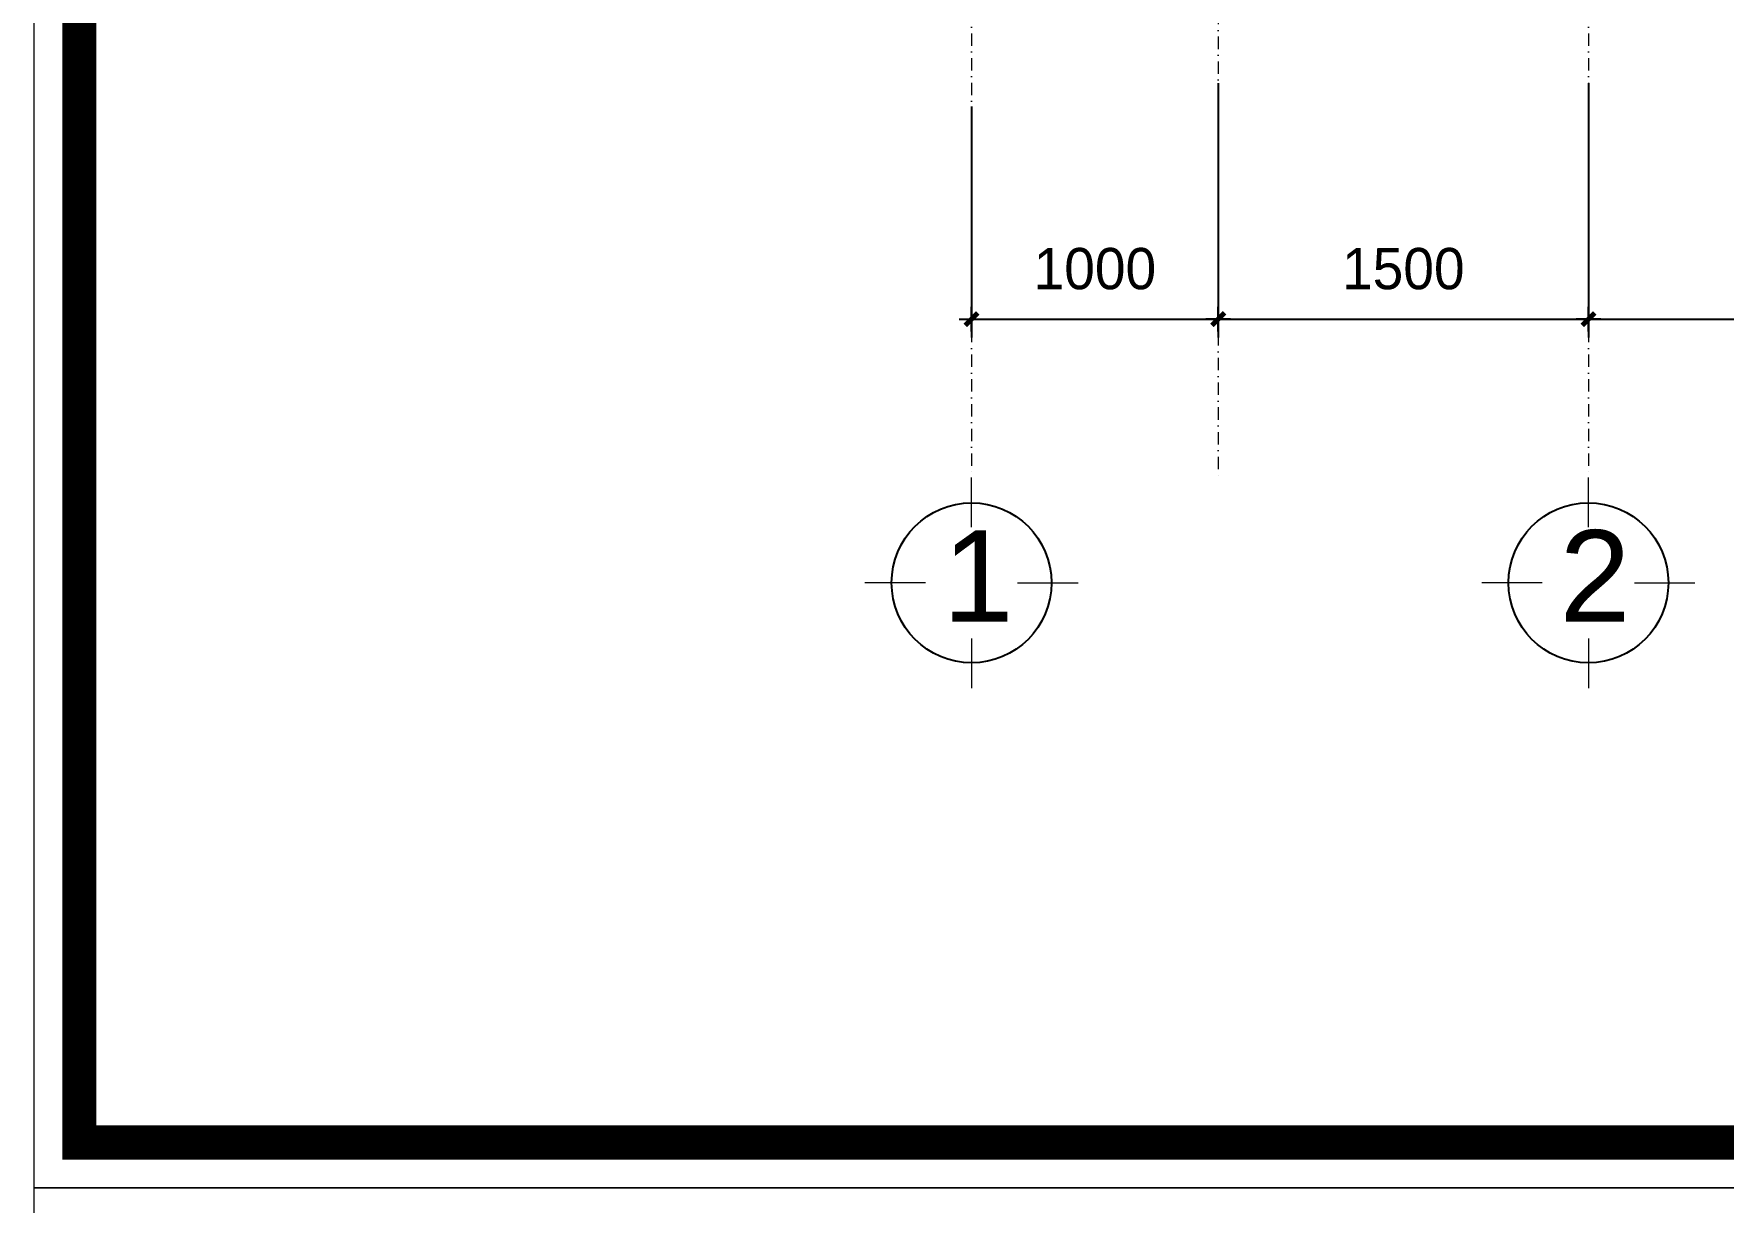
# Model space of a CAD drawing. Header units: millimetres. Extents: x 615730 to 2792744, y 139412 to 597571.
# Drawn here: x 660176 to 667021, y 261755 to 266488 of the extents above; entities that cross this region are included whole.
import ezdxf
from ezdxf.enums import TextEntityAlignment as Align

# ---------------------------------------------------------------- set-up
doc = ezdxf.new("R2010")
doc.units = ezdxf.units.MM
doc.header["$MEASUREMENT"] = 0
doc.header["$PDMODE"] = 34
doc.linetypes.add('DASHDOT', pattern=[1, 0.5, -0.25, 0, -0.25])
doc.layers.get('0').update_dxf_attribs({"lineweight": 5})
for name, color, linetype, lineweight in [('0.1(9)', 9, 'Continuous', 13), ('thay', 7, 'Continuous', 15), ('TIM TRUC', 149, 'DASHDOT', 9)]:
    doc.layers.add(name, color=color, linetype=linetype, lineweight=lineweight)
for name, color, linetype in [('H', 252, 'Continuous'), ('netthay', 3, 'Continuous'), ('TEXT', 2, 'Continuous'), ('VL', 155, 'Continuous')]:
    doc.layers.add(name, color=color, linetype=linetype)
doc.styles.add('H280', font='', dxfattribs={"height": 200})
doc.styles.add('KT OZON', font='', dxfattribs={"height": 200})
doc.styles.add('VNI-AVO', font='vni-roms.shx')
doc.styles.get('H280').set_extended_font_data('VNI-Avo')
doc.styles.get('KT OZON').set_extended_font_data('VNI-Helve')
doc.dimstyles.new('1-50b', dxfattribs={"dimtxt": 167, "dimasz": 50, "dimexe": 75, "dimexo": 150, "dimgap": 120, "dimtad": 1, "dimdec": 0, "dimzin": 12, "dimtxsty": 'VNI-AVO', "dimblk": ']', "dimcen": 0, "dimdle": 50, "dimclrd": 252, "dimclre": 252, "dimclrt": 2, "dimadec": 0, "dimazin": 0, "dimtfac": 1, "dimtdec": 0, "dimtix": 1, "dimtmove": 2, "dimatfit": 0, "dimldrblk": 'OPEN90', "dimfxl": 1, "dimlwd": -1, "dimlwe": -1, "dimarcsym": 0})

# ---------------------------------------------------------------- blocks, each defined once
blk = doc.blocks.new('TRUC 1')
at = {"ltscale": 50}
blk.add_circle((0, -9525), 8572, dxfattribs=at)
at = {"layer": '0.1(9)', "ltscale": 50}
for p, q in [((0, -3572), (0, 1782)), ((-4942, -9525), (-11427, -9525)), ((4942, -9525), (11427, -9525)), ((0, -15478), (0, -20832))]:
    blk.add_line(p, q, dxfattribs=at)
at = {"layer": 'TEXT', "ltscale": 50, "style": 'H280'}
blk.add_attdef('1', text='', height=10478, dxfattribs=at).set_placement((-214, -4892), align=Align.CENTER)
blk = doc.blocks.new(']')
for p, q in [((1, 0), (-1, 0)), ((0, 1), (0, -1))]:
    blk.add_line(p, q)
at = {"color": 9, "const_width": 0.4}
blk.add_lwpolyline([(-0.51, -0.51), (0.51, 0.51)], dxfattribs=at)
blk = doc.blocks.new('*D1349')
at = {"layer": 'DEFPOINTS', "color": 0, "ltscale": 10, "transparency": 16777216}
for p in [(663975.6, 266342.8, -12.4), (664975.1, 266342.8), (664975.1, 265332.1)]:
    blk.add_point(p, dxfattribs=at)
at = {"layer": 'VL', "color": 252, "ltscale": 10, "transparency": 16777216}
for p, q in [((663975.6, 266192.8), (663975.6, 265257.1)), ((664975.1, 266192.8), (664975.1, 265257.1)), ((664025.6, 265332.1), (664925.1, 265332.1))]:
    blk.add_line(p, q, dxfattribs=at)
at = {"layer": 'VL', "color": 252, "ltscale": 10, "transparency": 16777216, "xscale": 50, "yscale": 50, "zscale": 50, "rotation": 180}
blk.add_blockref(']', (663975.6, 265332.1), dxfattribs=at)
at = {"layer": 'VL', "color": 252, "ltscale": 10, "transparency": 16777216, "xscale": 50, "yscale": 50, "zscale": 50}
blk.add_blockref(']', (664975.1, 265332.1), dxfattribs=at)
at = {"layer": 'VL', "color": 2, "ltscale": 10, "transparency": 16777216, "insert": (664475.4, 265535.6), "char_height": 167, "attachment_point": 5, "style": 'VNI-AVO'}
blk.add_mtext('1000', dxfattribs=at)
blk = doc.blocks.new('_Open90')
at = {"color": 0, "linetype": 'ByBlock', "lineweight": -2}
for p, q in [((0, 0), (-1, 0)), ((-0.5, 0.5), (0, 0)), ((0, 0), (-0.5, -0.5))]:
    blk.add_line(p, q, dxfattribs=at)
blk = doc.blocks.new('*D1350')
at = {"layer": 'DEFPOINTS', "color": 0, "ltscale": 10, "transparency": 16777216}
for p in [(664975.1, 266437.9), (666475.1, 266437.9), (666475.1, 265332.1)]:
    blk.add_point(p, dxfattribs=at)
at = {"layer": 'VL', "color": 252, "ltscale": 10, "transparency": 16777216}
for p, q in [((664975.1, 266287.9), (664975.1, 265257.1)), ((666475.1, 266287.9), (666475.1, 265257.1)), ((665025.1, 265332.1), (666425.1, 265332.1))]:
    blk.add_line(p, q, dxfattribs=at)
at = {"layer": 'VL', "color": 252, "ltscale": 10, "transparency": 16777216, "xscale": 50, "yscale": 50, "zscale": 50, "rotation": 180}
blk.add_blockref(']', (664975.1, 265332.1), dxfattribs=at)
at = {"layer": 'VL', "color": 252, "ltscale": 10, "transparency": 16777216, "xscale": 50, "yscale": 50, "zscale": 50}
blk.add_blockref(']', (666475.1, 265332.1), dxfattribs=at)
at = {"layer": 'VL', "color": 2, "ltscale": 10, "transparency": 16777216, "insert": (665725.1, 265535.6), "char_height": 167, "attachment_point": 5, "style": 'VNI-AVO'}
blk.add_mtext('1500', dxfattribs=at)
blk = doc.blocks.new('*D1351')
at = {"layer": 'DEFPOINTS', "color": 0, "ltscale": 10, "transparency": 16777216}
for p in [(666475.1, 266437.9), (668475.1, 266437.9), (668475.1, 265332.1)]:
    blk.add_point(p, dxfattribs=at)
at = {"layer": 'VL', "color": 252, "ltscale": 10, "transparency": 16777216}
for p, q in [((666475.1, 266287.9), (666475.1, 265257.1)), ((668475.1, 266287.9), (668475.1, 265257.1)), ((666525.1, 265332.1), (668425.1, 265332.1))]:
    blk.add_line(p, q, dxfattribs=at)
at = {"layer": 'VL', "color": 252, "ltscale": 10, "transparency": 16777216, "xscale": 50, "yscale": 50, "zscale": 50, "rotation": 180}
blk.add_blockref(']', (666475.1, 265332.1), dxfattribs=at)
at = {"layer": 'VL', "color": 252, "ltscale": 10, "transparency": 16777216, "xscale": 50, "yscale": 50, "zscale": 50}
blk.add_blockref(']', (668475.1, 265332.1), dxfattribs=at)
at = {"layer": 'VL', "color": 2, "ltscale": 10, "transparency": 16777216, "insert": (667475.1, 265535.6), "char_height": 167, "attachment_point": 5, "style": 'VNI-AVO'}
blk.add_mtext('2000', dxfattribs=at)

msp = doc.modelspace()

# ---------------------------------------------------------------- linework, layer by layer
at = {"layer": 'H', "const_width": 138.2}
msp.add_lwpolyline([(660360.3, 261996.9), (687363.2, 261996.9), (687363.2, 280981.9), (660360.3, 280981.9)], close=True, dxfattribs=at)
at = {"layer": 'thay', "linetype": 'Continuous'}
for points in [[(660176, 261812.6), (687547.5, 261812.6), (687547.5, 281166.2), (660176, 281166.2)], [(660176, 242459), (687547.5, 242459), (687547.5, 261812.6), (660176, 261812.6)]]:
    msp.add_lwpolyline(points, close=True, dxfattribs=at)
at = {"layer": 'TIM TRUC', "ltscale": 100}
for p, q in [((663975.6, 279202.4), (663975.6, 264691.1, -13.1)), ((666475.1, 279202.4), (666475.1, 264691.1)), ((664975.1, 278087.9), (664975.1, 264691.1))]:
    msp.add_line(p, q, dxfattribs=at)

# ---------------------------------------------------------------- block references
at = {"layer": 'netthay', "lineweight": -2, "ltscale": 10}
ref = msp.add_blockref('TRUC 1', (663975.6, 263904.1, -13.1), dxfattribs=dict(at, xscale=0.03778148023411632, yscale=0.03778148023411632, zscale=0.03778148023411632, rotation=180))
ref.add_attrib('1', '1', dxfattribs={"layer": 'TEXT', "color": 3, "ltscale": 50, "height": 370.2, "style": 'KT OZON'}).set_placement((664002.2, 264107, -13.1), align=Align.CENTER)
ref = msp.add_blockref('TRUC 1', (666475.1, 263904.1), dxfattribs=dict(at, xscale=0.03778148023411632, yscale=0.03778148023411632, zscale=0.03778148023411632, rotation=180))
ref.add_attrib('1', '2', dxfattribs={"layer": 'TEXT', "color": 3, "ltscale": 50, "height": 370.2, "style": 'KT OZON'}).set_placement((666501.8, 264107), align=Align.CENTER)

# ---------------------------------------------------------------- dimensions: what is measured, and where the dimension line sits
at = {"layer": 'VL', "ltscale": 10}
for base, p1, p2, picture, middle in [((666475.1, 265332.1), (664975.1, 266437.9), (666475.1, 266437.9), '*D1350', (665725.1, 265535.6)), ((668475.1, 265332.1), (666475.1, 266437.9), (668475.1, 266437.9), '*D1351', (667475.1, 265535.6)), ((664975.1219, 265332.0864), (663975.5917, 266342.8165, -12.3959), (664975.1219, 266342.8165), '*D1349', (664475.3568, 265535.5864))]:
    dim = msp.add_linear_dim(base=base, p1=p1, p2=p2, dimstyle='1-50b', override={"dimfxl": 150, "dimarcsym": 1}, dxfattribs=at)
    dim.commit()
    dim.dimension.update_dxf_attribs({"geometry": picture, "text_midpoint": middle})

doc.saveas('drawing.dxf')
